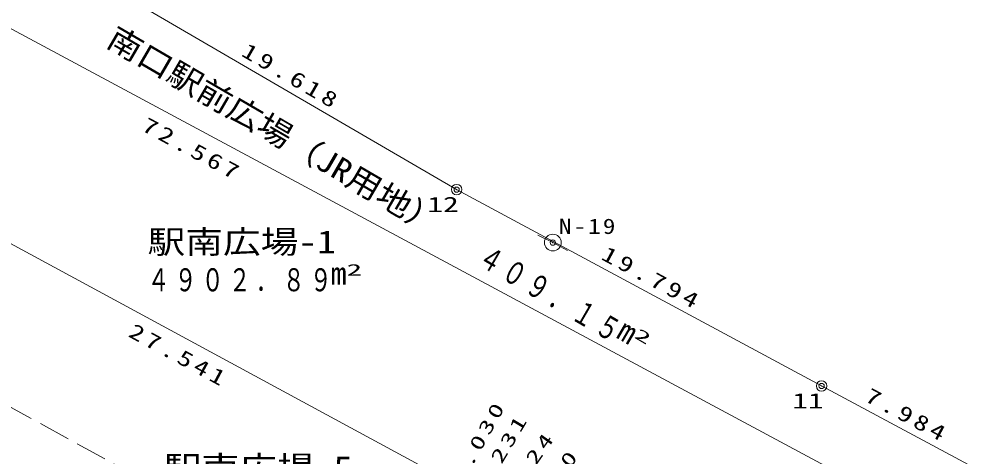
# Model space of a CAD drawing. Units: millimetres at full size, sheet at 1:500; details may follow other scales. Extents: x 56386042 to 56854500, y 25771750 to 26117216.
# Drawn here: x 56448392 to 56493770, y 25927601 to 25948512 of the extents above; entities that cross this region are included whole.
import ezdxf
from ezdxf.enums import TextEntityAlignment as Align

# ---------------------------------------------------------------- set-up
doc = ezdxf.new("R2010")
doc.units = ezdxf.units.MM
doc.header["$LTSCALE"] = 500
doc.header["$PDMODE"] = 32
doc.header["$PDSIZE"] = 250
doc.linetypes.add('USER1', pattern=[4, 3, -1])
doc.layers.add('レイヤ1', color=7, linetype='Continuous', lineweight=13)
doc.layers.add('基準点', color=7, linetype='Continuous', lineweight=13)
doc.styles.add('ＭＳ ゴシック', font='')
doc.styles.get('ＭＳ ゴシック').set_extended_font_data('MS Gothic')

msp = doc.modelspace()

# ---------------------------------------------------------------- linework, layer by layer
at = {"layer": 'レイヤ1'}
for p, q in [((56425137, 25960313), (56489086, 25926013)), ((56452343, 25950237), (56469297, 25940366)), ((56469297, 25940366), (56486730, 25930991)), ((56444428, 25939723), (56468647, 25926610)), ((56486730, 25930991), (56493770, 25927224))]:
    msp.add_line(p, q, dxfattribs=at)
at = {"layer": 'レイヤ1', "linetype": 'USER1'}
msp.add_line((56438902.7, 25934975.8), (56453185.1, 25927125.6), dxfattribs=at)
at = {"layer": 'レイヤ1'}
for centre in [(56469297, 25940366), (56486730, 25930991)]:
    msp.add_circle(centre, 250, dxfattribs=at)
for p in [(56469297, 25940366), (56486730, 25930991)]:
    msp.add_point(p, dxfattribs=at)
at = {"layer": '基準点'}
for p, q in [((56473174.8, 25938193.1), (56473891.1, 25937837)), ((56473891.1, 25937837), (56474596.1, 25937458.7))]:
    msp.add_line(p, q, dxfattribs=at)
msp.add_circle((56473891, 25937837), 400, dxfattribs=at)
msp.add_point((56473891, 25937837), dxfattribs=at)

# ---------------------------------------------------------------- texts
at = {"layer": 'レイヤ1', "style": 'ＭＳ ゴシック'}
for s, height, width, p in [('南口駅前広場（JR用地）', 1100, 1.1, (56452327.1, 25946986.2)), ('2', 549.9, 2, (56477654.1, 25933173.5))]:
    msp.add_text(s, height=height, rotation=329.791, dxfattribs=dict(at, width=width)).set_placement(p, align=Align.BOTTOM_LEFT)
for s, height, width, p in [('12', 733.1, 1.5, (56467898.7, 25939072.8)), ('駅南広場-1', 1100, 1.2, (56454534.6, 25936993.4)), ('2', 549.9, 2, (56464034.6, 25936093.4)), ('11', 733.1, 1.5, (56485331.7, 25929697.8)), ('駅南広場-5', 1100, 1.2, (56455310.3, 25926214.4))]:
    msp.add_text(s, height=height, dxfattribs=dict(at, width=width)).set_placement(p, align=Align.BOTTOM_LEFT)
msp.add_text('m', height=1100, dxfattribs=at).set_placement((56463284.6, 25935493.4), align=Align.BOTTOM_LEFT)
msp.add_text('m', height=1100, rotation=329.791, dxfattribs=at).set_placement((56476704.1, 25933032.4), align=Align.BOTTOM_LEFT)
at = {"layer": 'レイヤ1', "attachment_point": 7, "style": 'ＭＳ ゴシック'}
for s, insert, char_height, rotation in [('\\T1.3;\\W1.35;19.618', (56458956.2, 25946769.2), 733.1, 329.791), ('\\T1.3;\\W1.35;72.567', (56454192.6, 25943204.1), 733.1, 331.792), ('\\T1.23;\\W0.7;４０９．１５', (56470222.6, 25936806), 1100, 329.791), ('\\T1.3;\\W1.35;19.794', (56476143.9, 25937052.6), 733.1, 331.73), ('\\T1.3;\\W1.35;27.541', (56453559.1, 25933365.8), 733.1, 331.567), ('\\T1.29;\\W1.35;7.984', (56488732.8, 25930287.1), 733.1, 331.849), ('\\T1.29;\\W1.5;1.030', (56469586.3, 25926312.2), 659.8, 60.697), ('\\T1.29;\\W1.5;1.231', (56470563, 25925732.6), 659.8, 59.228), ('\\T1.29;\\W1.5;1.224', (56471586.6, 25925028.7), 659.8, 54.881), ('\\T1.29;\\W1.5;1.220', (56472562.1, 25924276.2), 659.8, 51.956)]:
    msp.add_mtext(s, dxfattribs=dict(at, insert=insert, char_height=char_height, rotation=rotation))
at = {"layer": 'レイヤ1', "insert": (56454534.6, 25935493.4), "char_height": 1100, "attachment_point": 7, "style": 'ＭＳ ゴシック'}
msp.add_mtext('\\T1.23;\\W0.7;４９０２．８９', dxfattribs=at)
at = {"layer": '基準点', "insert": (56474180.4, 25938237.7), "char_height": 733.1, "attachment_point": 7, "style": 'ＭＳ ゴシック'}
msp.add_mtext('\\T1.17;\\W1.2;N-19', dxfattribs=at)

doc.saveas('drawing.dxf')
